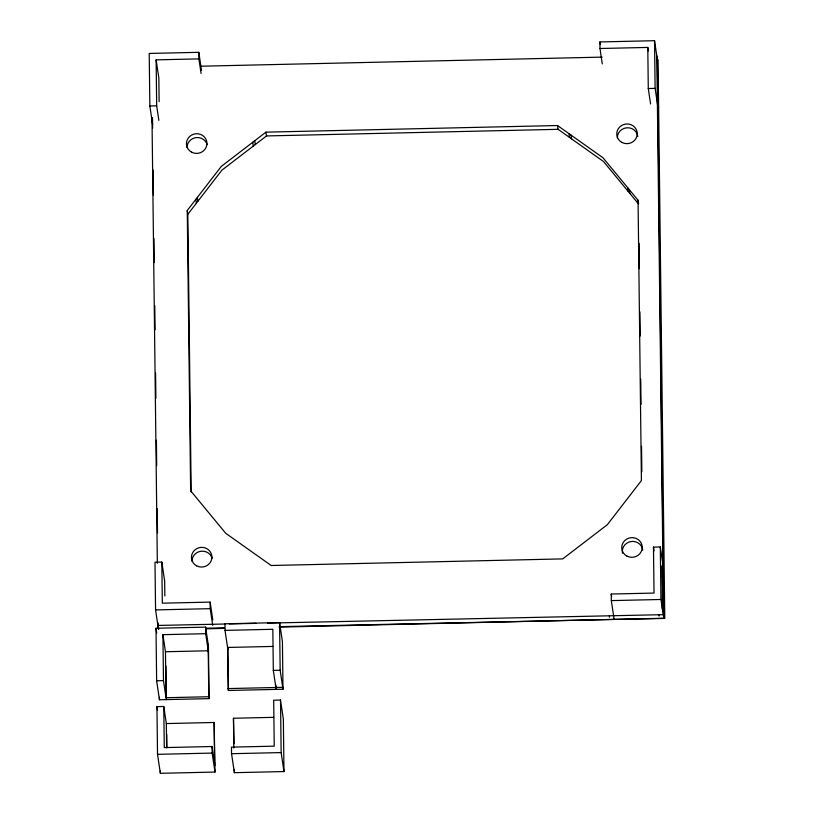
<?xml version="1.0" encoding="UTF-8"?>
<svg xmlns="http://www.w3.org/2000/svg" width="814" height="814" viewBox="0 0 814 814"><rect width="100%" height="100%" fill="white"/><g stroke="black" fill="none" stroke-linecap="round" stroke-linejoin="round"><path stroke-width="1.22" d="M663.756 613.369L657.376 59.676L654.537 40.7L599.898 41.941L599.979 48.504L602.279 63.919M662.321 608.74L662.189 565.659L662.535 585.754M638.054 200.264L641.422 480.555L607.386 524.643L562.739 558.892L271.174 565.496L225.722 533.292L190.639 490.771L187.261 210.48L221.306 166.392L265.954 132.143L557.519 125.529L602.96 157.743L638.054 200.264L638.614 204.06L603.53 161.538L558.089 129.324L266.524 135.938L221.876 170.187L187.831 214.275L191.178 492.022M267.44 623.107L663.532 614.651L664.102 618.447L664.784 618.426L658.058 59.666L657.376 59.676M205.616 628.815L224.644 628.377M279.202 627.126L663.736 618.233M201.536 70.533L198.82 52.32L149.216 53.439L149.847 105.973L152.584 124.308M599.979 48.504L647.791 47.426L648.32 50.977M158.852 120.391L156.675 105.82L156.125 59.86L198.901 58.883L201.078 73.464M200.905 66.209L602.167 57.122M647.791 47.426L648.28 88.543L655.117 88.38L657.946 107.367L658.638 107.346M149.847 105.973L156.675 105.82M663.807 593.915L664.102 618.447L614.132 619.434L611.334 600.61L611.253 594.037L654.029 593.07L653.479 547.11L660.307 546.957L663.105 565.699L663.471 595.716M164.845 596.001L164.662 581.043L161.823 562.067L154.996 562.23L155.566 609.91L158.404 628.886M212.79 619.892L210.134 602.106L162.322 603.184L161.823 562.067M155.566 609.91L210.216 608.669L212.688 625.274M611.334 600.61L660.937 599.48L663.39 615.862M272.863 646.428L227.574 647.456L228.347 690.476L282.987 689.234L282.417 641.554L279.578 622.578L224.939 623.809L225.02 630.382L227.859 649.358M158.069 622.903L158.099 625.447L225.478 624.002M229.294 623.921L255.993 623.351M156.003 628.255L205.606 627.136L208.445 646.113L209.076 698.636L159.473 699.765L156.634 680.789L156.003 628.255L156.715 632.997M205.606 628.225L224.644 627.818M279.192 626.648L614.132 619.434M225.02 630.382L272.832 629.293L273.321 670.41L276.16 689.387L276.129 686.894M166.3 699.602L163.472 680.626L162.912 634.666L205.688 633.699L208.526 652.675M162.912 634.666L165.466 651.749L208.242 650.773M273.321 670.41L280.158 670.258L282.987 689.234M156.634 680.789L163.472 680.626M228.062 688.573L282.702 687.342M209.076 698.636L208.791 696.743L166.015 697.71L165.466 651.749M280.515 700.05L273.687 700.203L274.237 746.163L231.461 747.14L231.542 753.703L234.381 772.679L283.984 771.56L283.353 719.027L280.515 700.05L281.145 752.584L283.984 771.56M166.331 723.565L214.143 722.476L214.998 772.059L160.358 773.3L157.519 754.324L156.949 706.633L163.777 706.481L166.331 723.565L166.616 747.242M233.822 748.066L233.465 718.253L273.718 717.338M214.916 765.496L212.088 746.519L164.275 747.598L163.777 706.481M157.519 754.324L212.159 753.082L214.998 772.059M231.542 753.703L281.145 752.584M663.827 585.398L662.413 575.905M648.28 88.543L650.59 103.958M629.242 189.581L629.812 193.376M627.655 187.658L628.215 191.453M599.898 41.941L600.244 44.271M653.479 547.11L654.039 550.864M570.99 135.083L571.56 138.879M568.925 133.618L569.495 137.413M557.519 125.529L558.089 129.324M611.253 594.037L611.629 596.54M265.954 132.143L266.524 135.938M254.741 140.741L255.311 144.536M252.716 142.287L253.286 146.082M197.354 197.405L197.924 201.2M195.808 199.41L196.378 203.205M187.261 210.48L187.831 214.275M156.125 59.86L158.842 78.073L159.127 101.679M233.465 718.253L234.025 743.752M158.099 625.447L158.669 629.242M156.949 706.633L157.499 710.296M663.532 600.722L663.675 613.227M656.806 55.881L663.532 614.651M654.537 40.7L655.117 88.38M660.307 546.957L660.937 599.48M659.035 614.743L659.045 616.076M639.092 243.376L639.397 268.742M639.916 311.864L640.211 335.958M640.73 379.08L641.035 404.446M641.534 446.296L641.839 471.662M609.432 615.801L609.452 617.205M279.578 622.578L280.158 670.258M275.844 685.001L275.875 687.494M234.34 769.393L234.381 772.679M227.828 647.161L228.347 690.476M214.143 722.476L214.642 763.593M212.088 746.519L212.159 753.082M210.134 602.106L210.216 608.669M208.16 644.21L208.791 696.743M198.82 52.32L198.901 58.883M205.606 627.136L205.688 633.699M165.903 666.066L166.26 695.878M166.717 734.187L166.88 747.893M152.493 117.938L152.635 128.113M153.134 169.984L153.439 195.35M153.958 238.492L154.253 262.596M154.772 305.728L155.057 329.833M155.576 372.965L155.881 398.341M156.39 440.211L156.695 465.577M157.214 508.719L157.509 532.824M159.442 697.262L159.473 699.765M160.327 770.787L160.358 773.3M151.994 118.01L157.346 563.278M187.027 147.588A10.256 9.839 -8.5 0 1 207.132 144.587M192.002 561.243A10.256 9.839 -8.5 0 1 212.118 558.241M622.486 553.205A10.256 9.839 -8.5 0 1 631.094 541.524A10.256 9.839 -8.5 0 1 642.745 550.172M617.327 137.841A10.256 9.839 -8.5 0 1 627.004 127.778A10.256 9.839 -8.5 0 1 637.769 136.518M191.687 152.208A10.256 9.839 -8.5 0 0 206.949 143.325A10.256 9.839 -8.5 0 0 191.483 135.144A10.256 9.839 -8.5 0 0 191.687 152.208M196.662 565.862A10.256 9.839 -8.5 0 0 211.925 556.99A10.256 9.839 -8.5 0 0 196.459 548.809A10.256 9.839 -8.5 0 0 196.662 565.862M626.963 556.115A10.256 9.839 -8.5 0 0 642.226 547.232A10.256 9.839 -8.5 0 0 626.76 539.051A10.256 9.839 -8.5 0 0 626.963 556.115M621.988 142.46A10.256 9.839 -8.5 0 0 637.25 133.577A10.256 9.839 -8.5 0 0 621.774 125.397A10.256 9.839 -8.5 0 0 621.988 142.46"/></g></svg>
